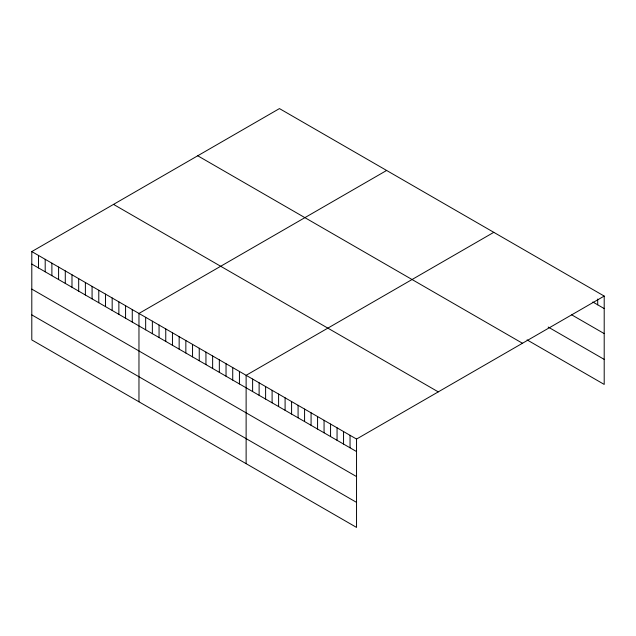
<?xml version="1.0" encoding="UTF-8"?>
<svg xmlns="http://www.w3.org/2000/svg" width="636" height="636" viewBox="0 0 636 636"><rect width="100%" height="100%" fill="white"/><g stroke="black" fill="none" stroke-linecap="round" stroke-linejoin="round"><path stroke-width="0.95" d="M31.8 251.578L356.542 439.063L356.542 527.411L31.8 339.926L31.8 251.578L279.458 108.589L604.2 296.074L604.2 384.422L527.077 339.894M386.624 170.464L138.966 313.445L138.966 401.793M493.79 232.331L246.124 375.32L246.124 463.66M356.542 439.063L604.2 296.074M592.832 302.005L604.2 308.571M571.724 314.852L604.2 333.598M548.184 327.047L604.2 359.388M197.732 155.78L522.474 343.265M113.526 204.395L438.268 391.879M31.8 264.067L356.542 451.56M31.8 289.102L356.542 476.587M31.8 314.892L356.542 502.376M597.705 299.055L597.705 304.819M350.046 435.31L350.046 447.808M343.551 431.566L343.551 444.055M337.056 427.813L337.056 440.311M330.561 424.061L330.561 436.558M324.066 420.317L324.066 432.806M317.571 416.564L317.571 429.062M311.076 412.812L311.076 425.309M304.58 409.067L304.58 421.557M298.085 405.315L298.085 417.812M291.59 401.562L291.59 414.06M285.095 397.818L285.095 410.307M278.6 394.066L278.6 406.563M272.105 390.313L272.105 402.811M265.61 386.569L265.61 399.058M259.114 382.816L259.114 395.314M252.619 379.064L252.619 391.561M239.43 371.448L239.43 383.945M232.728 367.584L232.728 380.074M226.034 363.72L226.034 376.21M219.333 359.849L219.333 372.346M212.639 355.985L212.639 368.475M205.945 352.113L205.945 364.611M199.243 348.25L199.243 360.739M192.549 344.386L192.549 356.875M185.847 340.514L185.847 353.012M179.153 336.651L179.153 349.14M172.451 332.779L172.451 345.276M165.758 328.915L165.758 341.405M159.056 325.052L159.056 337.541M152.362 321.18L152.362 333.677M145.66 317.316L145.66 329.806M132.264 309.581L132.264 322.07M125.57 305.717L125.57 318.207M118.868 301.846L118.868 314.343M112.174 297.982L112.174 310.471M105.473 294.11L105.473 306.608M98.779 290.247L98.779 302.736M92.077 286.383L92.077 298.872M85.383 282.511L85.383 295.009M78.681 278.648L78.681 291.137M71.987 274.776L71.987 287.273M65.285 270.912L65.285 283.402M58.592 267.048L58.592 279.538M51.89 263.177L51.89 275.674M45.196 259.313L45.196 271.803M38.494 255.441L38.494 267.939"/></g></svg>
